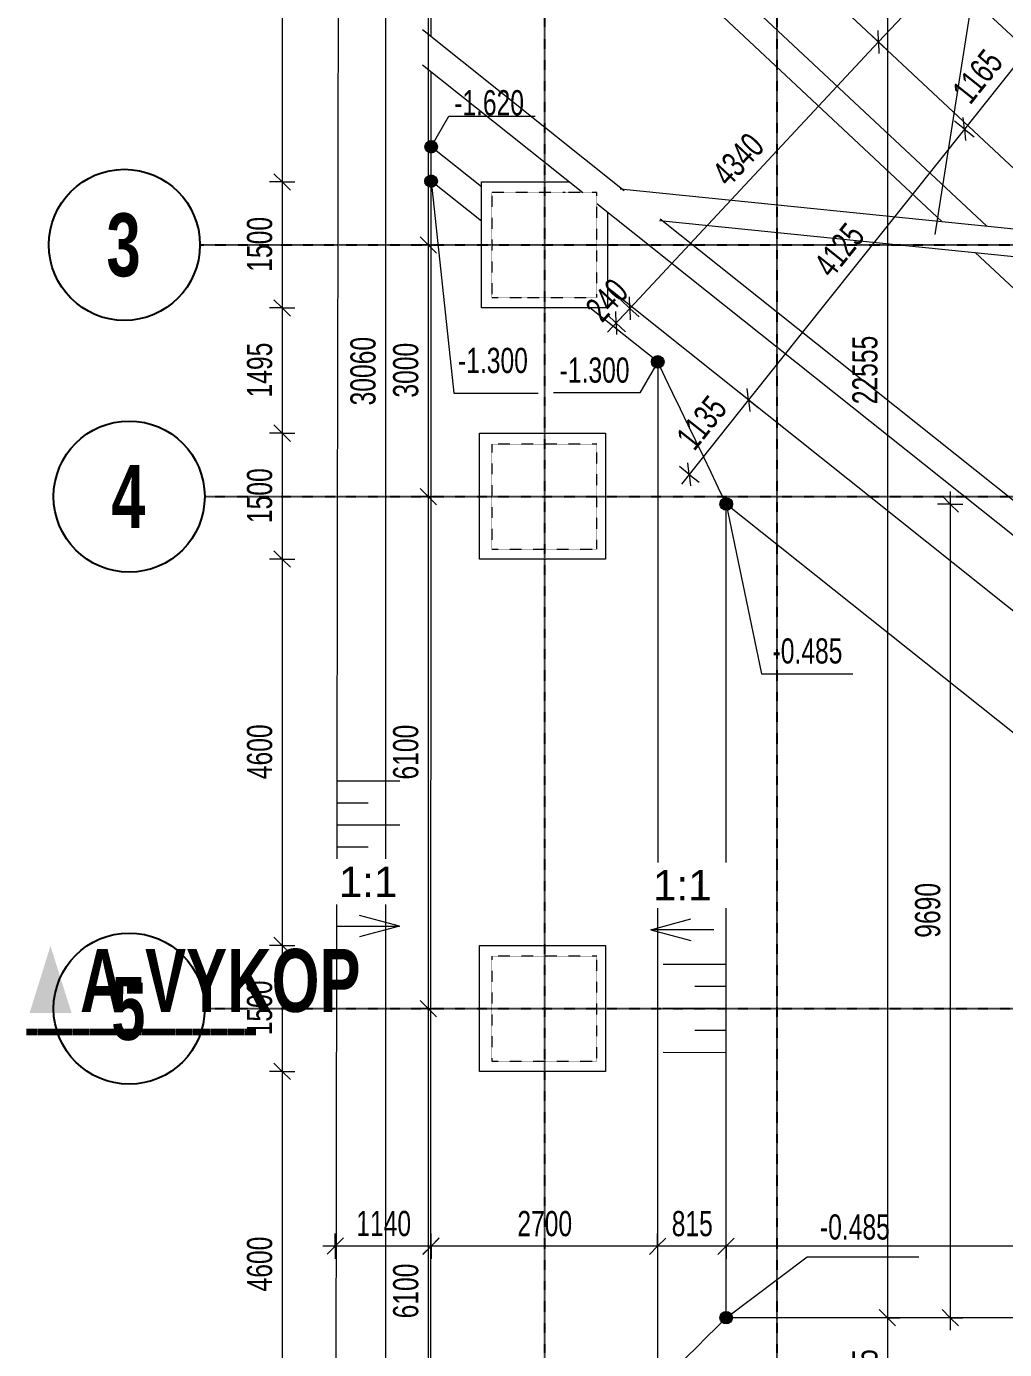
# Model space of a CAD drawing. Header units: millimetres. Extents: x 175047 to 362619, y -19363 to 158900.
# Drawn here: x 175047 to 186701, y 127738 to 143494 of the extents above; entities that cross this region are included whole.
import ezdxf

# ---------------------------------------------------------------- set-up
doc = ezdxf.new("R2010")
doc.units = ezdxf.units.MM
for name, pattern in [('1_Čerchovaná 4_0mm', [8, 4, -2, 0, -2]), ('1_Čerchovaná 6_0mm', [12, 6, -3, 0, -3]), ('3_Čárkovaná 1_0mm', [2, 1, -1])]:
    doc.linetypes.add(name, pattern=pattern)
for name, color, linetype, lineweight in [('A-ANNO-DIMS', 7, 'Continuous', 9), ('A-ANNO-DIMS-150', 7, 'Continuous', 9), ('A-ANNO-NOTE', 7, 'Continuous', 9), ('A-DETL-THIN', 7, 'Continuous', 9), ('C-TOPO', 7, 'Continuous', 9), ('G-ANNO-DIMS', 7, 'Continuous', 9), ('G-ANNO-DIMS-2', 7, 'Continuous', 18), ('G-ANNO-SYMB', 7, 'Continuous', 9), ('G-ANNO-SYMB-1', 7, '1_Čerchovaná 4_0mm', 100), ('G-ANNO-SYMB-2', 7, 'Continuous', 18), ('S-FNDN-1', 7, '3_Čárkovaná 1_0mm', 9)]:
    doc.layers.add(name, color=color, linetype=linetype, lineweight=lineweight)
for name, color, linetype, lineweight, true_color in [('S-GRID-1', 8, '1_Čerchovaná 6_0mm', 25, 0x808080), ('S-GRID-IDEN', 8, 'Continuous', 25, 0x808080), ('S-GRID-IDEN-1', 8, 'Continuous', 9, 0x808080), ('Stávající dešťová kan__Trubky-1', 115, 'Continuous', 9, 0x61a369), ('Stávající splašková kan__Trubky-1', 36, 'Continuous', 9, 0x804000)]:
    doc.layers.add(name, color=color, linetype=linetype, lineweight=lineweight, true_color=true_color)
doc.styles.add('Arial', font='arial.ttf', dxfattribs={"width": 0.7, "height": 300})
doc.styles.add('Arial_3', font='arial.ttf', dxfattribs={"height": 360})
doc.styles.add('Arial_B', font='arialbd.ttf', dxfattribs={"width": 0.7, "height": 750})
doc.dimstyles.new('Vnitřní_-_průhledné', dxfattribs={"dimscale": 304.8, "dimtxt": 306.07782, "dimasz": 0.639764, "dimexe": 0.492126, "dimexo": 0.0625, "dimgap": 0.098425, "dimtad": 1, "dimdec": 0, "dimrnd": 5, "dimzin": 0, "dimdsep": 46, "dimtxsty": 'Arial', "dimblk1": 'OBLIQUE', "dimblk2": 'OBLIQUE', "dimsah": 1, "dimcen": 0.09, "dimdle": 0.492126, "dimazin": 0, "dimtfac": 1, "dimtdec": 4, "dimtix": 1, "dimtmove": 2, "dimatfit": 3, "dimfxl": 0.492126, "dimfxlon": 1, "dimtvp": 1, "dimtolj": 1, "dimtzin": 0, "dimarcsym": 2})
doc.dimstyles.new('Vnitřní_-_průhledné_1', dxfattribs={"dimscale": 304.8, "dimtxt": 306.07782, "dimasz": 0.639764, "dimexe": 0.492126, "dimexo": 0.0625, "dimgap": 0.098425, "dimtad": 1, "dimdec": 0, "dimrnd": 5, "dimzin": 0, "dimdsep": 46, "dimtxsty": 'Arial', "dimblk1": 'OBLIQUE', "dimblk2": 'OBLIQUE', "dimsah": 1, "dimcen": 0.09, "dimdle": 0.492126, "dimazin": 0, "dimtfac": 1, "dimtdec": 4, "dimtix": 1, "dimtmove": 0, "dimatfit": 3, "dimfxl": 0.492126, "dimfxlon": 1, "dimtvp": 1, "dimtolj": 1, "dimtzin": 0, "dimarcsym": 2})

# ---------------------------------------------------------------- blocks, each defined once
blk = doc.blocks.new('Osnova - 6mm-307864-VÝKOP')
at = {"layer": 'S-GRID-IDEN'}
blk.add_circle((0, 0), 6, dxfattribs=at)
blk = doc.blocks.new('DIMBLOCK2-VÝKOP')
at = {"layer": 'A-ANNO-DIMS-150', "lineweight": 18}
for p, q in [((179834, 146990), (179737, 147088)), ((179834, 146990), (179932, 146893)), ((179834, 140893), (179737, 140990)), ((179834, 140893), (179932, 140795))]:
    blk.add_line(p, q, dxfattribs=at)
at = {"layer": 'A-ANNO-DIMS-150'}
for p, q in [((179834, 146990), (179684, 146990)), ((179834, 146990), (179834, 140893)), ((179834, 146990), (179984, 146990)), ((179834, 140893), (179684, 140893)), ((179834, 140893), (179984, 140893))]:
    blk.add_line(p, q, dxfattribs=at)
at = {"layer": 'A-ANNO-DIMS-150', "color": 0, "insert": (179415, 143621), "char_height": 300, "width": 768.49, "attachment_point": 1, "rotation": 90, "line_spacing_factor": 0.941778, "style": 'Arial'}
blk.add_mtext('6100', dxfattribs=at)
blk = doc.blocks.new('_Oblique')
at = {"color": 0, "linetype": 'ByBlock', "lineweight": -2}
blk.add_line((-0.5, -0.5), (0.5, 0.5), dxfattribs=at)
blk = doc.blocks.new('DIMBLOCK3-VÝKOP')
at = {"layer": 'A-ANNO-DIMS-150'}
for p, q in [((179834, 140893), (179684, 140893)), ((179834, 140893), (179834, 137895)), ((179834, 140893), (179984, 140893)), ((179834, 137895), (179684, 137895)), ((179834, 137895), (179984, 137895))]:
    blk.add_line(p, q, dxfattribs=at)
at = {"layer": 'A-ANNO-DIMS-150', "lineweight": 18}
for p, q in [((179834, 140893), (179737, 140990)), ((179834, 140893), (179932, 140795)), ((179834, 137895), (179737, 137993)), ((179834, 137895), (179932, 137798))]:
    blk.add_line(p, q, dxfattribs=at)
at = {"layer": 'A-ANNO-DIMS-150', "color": 0, "insert": (179415, 139074), "char_height": 300, "width": 768.49, "attachment_point": 1, "rotation": 90, "line_spacing_factor": 0.941778, "style": 'Arial'}
blk.add_mtext('3000', dxfattribs=at)
blk = doc.blocks.new('DIMBLOCK4-VÝKOP')
at = {"layer": 'A-ANNO-DIMS-150'}
for p, q in [((179834, 137895), (179684, 137895)), ((179834, 137895), (179834, 131798)), ((179834, 137895), (179984, 137895)), ((179834, 131798), (179684, 131798)), ((179834, 131798), (179984, 131798))]:
    blk.add_line(p, q, dxfattribs=at)
at = {"layer": 'A-ANNO-DIMS-150', "lineweight": 18}
for p, q in [((179834, 137895), (179737, 137993)), ((179834, 137895), (179932, 137798)), ((179834, 131798), (179737, 131895)), ((179834, 131798), (179932, 131700))]:
    blk.add_line(p, q, dxfattribs=at)
at = {"layer": 'A-ANNO-DIMS-150', "color": 0, "insert": (179415, 134526), "char_height": 300, "width": 768.49, "attachment_point": 1, "rotation": 90, "line_spacing_factor": 0.941778, "style": 'Arial'}
blk.add_mtext('6100', dxfattribs=at)
blk = doc.blocks.new('DIMBLOCK5-VÝKOP')
at = {"layer": 'A-ANNO-DIMS-150', "lineweight": 18}
for p, q in [((179834, 131798), (179737, 131895)), ((179834, 131798), (179932, 131700)), ((179834, 125700), (179737, 125798)), ((179834, 125700), (179932, 125603))]:
    blk.add_line(p, q, dxfattribs=at)
at = {"layer": 'A-ANNO-DIMS-150'}
for p, q in [((179834, 131798), (179684, 131798)), ((179834, 131798), (179834, 125550)), ((179834, 131798), (179984, 131798)), ((179834, 125700), (179684, 125700)), ((179834, 125700), (179984, 125700))]:
    blk.add_line(p, q, dxfattribs=at)
at = {"layer": 'A-ANNO-DIMS-150', "color": 0, "insert": (179415, 128109), "char_height": 300, "width": 768.49, "attachment_point": 1, "rotation": 90, "line_spacing_factor": 0.941778, "style": 'Arial'}
blk.add_mtext('6100', dxfattribs=at)
blk = doc.blocks.new('VYKOP_ZNACKA_POZN - VYKOP_ZNACKA_POZN-915148-VÝKOP')
at = {"layer": 'A-ANNO-NOTE'}
for p, q in [((-3.5, 0), (-3.5, -5)), ((-1.75, 0), (-1.75, -2.5)), ((0, 0), (0, -5)), ((1.75, 0), (1.75, -2.5)), ((3.5, 0.02), (3.5, -5))]:
    blk.add_line(p, q, dxfattribs=at)
blk = doc.blocks.new('DIMBLOCK13-VÝKOP')
at = {"layer": 'A-ANNO-DIMS-150'}
for p, q in [((179326, 154412), (179176, 154412)), ((179326, 154562), (179326, 124350)), ((179326, 154412), (179476, 154412)), ((179326, 124350), (179176, 124350)), ((179326, 124350), (179476, 124350))]:
    blk.add_line(p, q, dxfattribs=at)
at = {"layer": 'A-ANNO-DIMS-150', "lineweight": 18}
for p, q in [((179326, 154412), (179228, 154509)), ((179326, 154412), (179423, 154314)), ((179326, 124350), (179228, 124448)), ((179326, 124350), (179423, 124253))]:
    blk.add_line(p, q, dxfattribs=at)
at = {"layer": 'A-ANNO-DIMS-150', "color": 0, "insert": (178906, 138981), "char_height": 300, "width": 960.61, "attachment_point": 1, "rotation": 90, "line_spacing_factor": 0.941778, "style": 'Arial'}
blk.add_mtext('30060', dxfattribs=at)
blk = doc.blocks.new('DIMBLOCK24-VÝKOP')
at = {"layer": 'A-ANNO-DIMS-150'}
for p, q in [((178094, 146240), (177944, 146240)), ((178094, 146240), (178094, 141643)), ((178094, 146240), (178244, 146240)), ((178094, 141643), (177944, 141643)), ((178094, 141643), (178244, 141643))]:
    blk.add_line(p, q, dxfattribs=at)
at = {"layer": 'A-ANNO-DIMS-150', "lineweight": 18}
for p, q in [((178094, 146240), (177996, 146338)), ((178094, 146240), (178191, 146143)), ((178094, 141643), (177996, 141740)), ((178094, 141643), (178191, 141545))]:
    blk.add_line(p, q, dxfattribs=at)
at = {"layer": 'A-ANNO-DIMS-150', "color": 0, "insert": (177674, 143621), "char_height": 300, "width": 768.49, "attachment_point": 1, "rotation": 90, "line_spacing_factor": 0.941778, "style": 'Arial'}
blk.add_mtext('4600', dxfattribs=at)
blk = doc.blocks.new('DIMBLOCK25-VÝKOP')
at = {"layer": 'A-ANNO-DIMS-150', "lineweight": 18}
for p, q in [((178094, 141643), (177996, 141740)), ((178094, 141643), (178191, 141545)), ((178094, 140143), (177996, 140240)), ((178094, 140143), (178191, 140045))]:
    blk.add_line(p, q, dxfattribs=at)
at = {"layer": 'A-ANNO-DIMS-150'}
for p, q in [((178094, 141643), (177944, 141643)), ((178094, 141643), (178094, 140143)), ((178094, 141643), (178244, 141643)), ((178094, 140143), (177944, 140143)), ((178094, 140143), (178244, 140143))]:
    blk.add_line(p, q, dxfattribs=at)
at = {"layer": 'A-ANNO-DIMS-150', "color": 0, "insert": (177674, 140573), "char_height": 300, "width": 768.49, "attachment_point": 1, "rotation": 90, "line_spacing_factor": 0.941778, "style": 'Arial'}
blk.add_mtext('1500', dxfattribs=at)
blk = doc.blocks.new('DIMBLOCK26-VÝKOP')
at = {"layer": 'A-ANNO-DIMS-150', "lineweight": 18}
for p, q in [((178094, 140143), (177996, 140240)), ((178094, 140143), (178191, 140045)), ((178094, 138650), (177996, 138748)), ((178094, 138650), (178191, 138553))]:
    blk.add_line(p, q, dxfattribs=at)
at = {"layer": 'A-ANNO-DIMS-150'}
for p, q in [((178094, 140143), (177944, 140143)), ((178094, 140143), (178094, 138650)), ((178094, 140143), (178244, 140143)), ((178094, 138650), (177944, 138650)), ((178094, 138650), (178244, 138650))]:
    blk.add_line(p, q, dxfattribs=at)
at = {"layer": 'A-ANNO-DIMS-150', "color": 0, "insert": (177674, 139076), "char_height": 300, "width": 768.49, "attachment_point": 1, "rotation": 90, "line_spacing_factor": 0.941778, "style": 'Arial'}
blk.add_mtext('1495', dxfattribs=at)
blk = doc.blocks.new('DIMBLOCK27-VÝKOP')
at = {"layer": 'A-ANNO-DIMS-150'}
for p, q in [((178094, 138650), (177944, 138650)), ((178094, 138650), (178094, 137150)), ((178094, 138650), (178244, 138650)), ((178094, 137150), (177944, 137150)), ((178094, 137150), (178244, 137150))]:
    blk.add_line(p, q, dxfattribs=at)
at = {"layer": 'A-ANNO-DIMS-150', "lineweight": 18}
for p, q in [((178094, 138650), (177996, 138748)), ((178094, 138650), (178191, 138553)), ((178094, 137150), (177996, 137248)), ((178094, 137150), (178191, 137053))]:
    blk.add_line(p, q, dxfattribs=at)
at = {"layer": 'A-ANNO-DIMS-150', "color": 0, "insert": (177674, 137580), "char_height": 300, "width": 768.49, "attachment_point": 1, "rotation": 90, "line_spacing_factor": 0.941778, "style": 'Arial'}
blk.add_mtext('1500', dxfattribs=at)
blk = doc.blocks.new('DIMBLOCK28-VÝKOP')
at = {"layer": 'A-ANNO-DIMS-150', "lineweight": 18}
for p, q in [((178094, 137150), (177996, 137248)), ((178094, 137150), (178191, 137053)), ((178094, 132550), (177996, 132648)), ((178094, 132550), (178191, 132453))]:
    blk.add_line(p, q, dxfattribs=at)
at = {"layer": 'A-ANNO-DIMS-150'}
for p, q in [((178094, 137150), (177944, 137150)), ((178094, 137150), (178094, 132550)), ((178094, 137150), (178244, 137150)), ((178094, 132550), (177944, 132550)), ((178094, 132550), (178244, 132550))]:
    blk.add_line(p, q, dxfattribs=at)
at = {"layer": 'A-ANNO-DIMS-150', "color": 0, "insert": (177674, 134530), "char_height": 300, "width": 768.49, "attachment_point": 1, "rotation": 90, "line_spacing_factor": 0.941778, "style": 'Arial'}
blk.add_mtext('4600', dxfattribs=at)
blk = doc.blocks.new('DIMBLOCK29-VÝKOP')
at = {"layer": 'A-ANNO-DIMS-150'}
for p, q in [((178094, 132550), (177944, 132550)), ((178094, 132550), (178094, 131050)), ((178094, 132550), (178244, 132550)), ((178094, 131050), (177944, 131050)), ((178094, 131050), (178244, 131050))]:
    blk.add_line(p, q, dxfattribs=at)
at = {"layer": 'A-ANNO-DIMS-150', "lineweight": 18}
for p, q in [((178094, 132550), (177996, 132648)), ((178094, 132550), (178191, 132453)), ((178094, 131050), (177996, 131148)), ((178094, 131050), (178191, 130953))]:
    blk.add_line(p, q, dxfattribs=at)
at = {"layer": 'A-ANNO-DIMS-150', "color": 0, "insert": (177674, 131480), "char_height": 300, "width": 768.49, "attachment_point": 1, "rotation": 90, "line_spacing_factor": 0.941778, "style": 'Arial'}
blk.add_mtext('1500', dxfattribs=at)
blk = doc.blocks.new('DIMBLOCK30-VÝKOP')
at = {"layer": 'A-ANNO-DIMS-150', "lineweight": 18}
for p, q in [((178094, 131050), (177996, 131148)), ((178094, 131050), (178191, 130953)), ((178094, 126450), (177996, 126548)), ((178094, 126450), (178191, 126353))]:
    blk.add_line(p, q, dxfattribs=at)
at = {"layer": 'A-ANNO-DIMS-150'}
for p, q in [((178094, 131050), (177944, 131050)), ((178094, 131050), (178094, 126450)), ((178094, 131050), (178244, 131050)), ((178094, 126450), (177944, 126450)), ((178094, 126450), (178244, 126450))]:
    blk.add_line(p, q, dxfattribs=at)
at = {"layer": 'A-ANNO-DIMS-150', "color": 0, "insert": (177674, 128430), "char_height": 300, "width": 768.49, "attachment_point": 1, "rotation": 90, "line_spacing_factor": 0.941778, "style": 'Arial'}
blk.add_mtext('4600', dxfattribs=at)
blk = doc.blocks.new('DIMBLOCK66-VÝKOP')
at = {"layer": 'A-ANNO-DIMS-150'}
for p, q in [((182237, 140136), (182127, 140239)), ((181971, 139852), (182237, 140136)), ((182237, 140136), (182346, 140034)), ((182074, 139962), (181964, 140064)), ((182074, 139962), (182183, 139859))]:
    blk.add_line(p, q, dxfattribs=at)
at = {"layer": 'A-ANNO-DIMS-150', "lineweight": 18}
for p, q in [((182237, 140136), (182232, 140274)), ((182074, 139962), (182069, 140099)), ((182237, 140136), (182241, 139999)), ((182074, 139962), (182078, 139824))]:
    blk.add_line(p, q, dxfattribs=at)
at = {"layer": 'A-ANNO-DIMS-150', "color": 0, "insert": (181685, 140160), "char_height": 300, "width": 576.37, "attachment_point": 1, "rotation": 46.9598, "line_spacing_factor": 0.941778, "style": 'Arial'}
blk.add_mtext('240', dxfattribs=at)
blk = doc.blocks.new('DIMBLOCK67-VÝKOP')
at = {"layer": 'A-ANNO-DIMS-150'}
for p, q in [((185199, 143309), (185090, 143411)), ((182237, 140136), (185199, 143309)), ((185199, 143309), (185309, 143206)), ((182237, 140136), (182127, 140239)), ((182237, 140136), (182346, 140034))]:
    blk.add_line(p, q, dxfattribs=at)
at = {"layer": 'A-ANNO-DIMS-150', "lineweight": 18}
for p, q in [((185199, 143309), (185194, 143447)), ((185199, 143309), (185204, 143171)), ((182237, 140136), (182232, 140274)), ((182237, 140136), (182241, 139999))]:
    blk.add_line(p, q, dxfattribs=at)
at = {"layer": 'A-ANNO-DIMS-150', "color": 0, "insert": (183193, 141775), "char_height": 300, "width": 768.49, "attachment_point": 1, "rotation": 46.9598, "line_spacing_factor": 0.941778, "style": 'Arial'}
blk.add_mtext('4340', dxfattribs=at)
blk = doc.blocks.new('DIMBLOCK68-VÝKOP')
at = {"layer": 'A-ANNO-DIMS-150'}
for p, q in [((185199, 143309), (186078, 144250)), ((185976, 144140), (185866, 144243)), ((185976, 144140), (186085, 144038)), ((185199, 143309), (185090, 143411)), ((185199, 143309), (185309, 143206))]:
    blk.add_line(p, q, dxfattribs=at)
at = {"layer": 'A-ANNO-DIMS-150', "lineweight": 18}
for p, q in [((185976, 144140), (185971, 144278)), ((185976, 144140), (185981, 144003)), ((185199, 143309), (185194, 143447)), ((185199, 143309), (185204, 143171))]:
    blk.add_line(p, q, dxfattribs=at)
at = {"layer": 'A-ANNO-DIMS-150', "color": 0, "insert": (185062, 143777), "char_height": 300, "width": 768.49, "attachment_point": 1, "rotation": 46.9598, "line_spacing_factor": 0.941778, "style": 'Arial'}
blk.add_mtext('1140', dxfattribs=at)
blk = doc.blocks.new('DIMBLOCK69-VÝKOP')
at = {"layer": 'A-ANNO-DIMS-150'}
for p, q in [((187041, 143300), (186222, 142272)), ((186948, 143183), (186830, 143276)), ((186948, 143183), (187065, 143089)), ((186222, 142272), (186105, 142366)), ((186222, 142272), (186339, 142179))]:
    blk.add_line(p, q, dxfattribs=at)
at = {"layer": 'A-ANNO-DIMS-150', "lineweight": 18}
for p, q in [((186948, 143183), (186932, 143320)), ((186948, 143183), (186963, 143046)), ((186222, 142272), (186206, 142409)), ((186222, 142272), (186237, 142135))]:
    blk.add_line(p, q, dxfattribs=at)
at = {"layer": 'A-ANNO-DIMS-150', "color": 0, "insert": (186057, 142738), "char_height": 300, "width": 768.49, "attachment_point": 1, "rotation": 51.4401, "line_spacing_factor": 0.941778, "style": 'Arial'}
blk.add_mtext('1165', dxfattribs=at)
blk = doc.blocks.new('DIMBLOCK70-VÝKOP')
at = {"layer": 'A-ANNO-DIMS-150'}
for p, q in [((186222, 142272), (186105, 142366)), ((186222, 142272), (183650, 139046)), ((186222, 142272), (186339, 142179)), ((183650, 139046), (183533, 139140)), ((183650, 139046), (183768, 138953))]:
    blk.add_line(p, q, dxfattribs=at)
at = {"layer": 'A-ANNO-DIMS-150', "lineweight": 18}
for p, q in [((186222, 142272), (186206, 142409)), ((186222, 142272), (186237, 142135)), ((183650, 139046), (183635, 139183)), ((183650, 139046), (183666, 138909))]:
    blk.add_line(p, q, dxfattribs=at)
at = {"layer": 'A-ANNO-DIMS-150', "color": 0, "insert": (184409, 140670), "char_height": 300, "width": 768.49, "attachment_point": 1, "rotation": 51.4401, "line_spacing_factor": 0.941778, "style": 'Arial'}
blk.add_mtext('4125', dxfattribs=at)
blk = doc.blocks.new('DIMBLOCK71-VÝKOP')
at = {"layer": 'A-ANNO-DIMS-150'}
for p, q in [((183650, 139046), (183533, 139140)), ((183650, 139046), (182850, 138042)), ((183650, 139046), (183768, 138953)), ((182943, 138159), (182826, 138253)), ((182943, 138159), (183061, 138066))]:
    blk.add_line(p, q, dxfattribs=at)
at = {"layer": 'A-ANNO-DIMS-150', "lineweight": 18}
for p, q in [((183650, 139046), (183635, 139183)), ((183650, 139046), (183666, 138909)), ((182943, 138159), (182928, 138296)), ((182943, 138159), (182959, 138022))]:
    blk.add_line(p, q, dxfattribs=at)
at = {"layer": 'A-ANNO-DIMS-150', "color": 0, "insert": (182769, 138614), "char_height": 300, "width": 768.49, "attachment_point": 1, "rotation": 51.4401, "line_spacing_factor": 0.941778, "style": 'Arial'}
blk.add_mtext('1135', dxfattribs=at)
blk = doc.blocks.new('DIMBLOCK93-VÝKOP')
at = {"layer": 'A-ANNO-DIMS-150'}
for p, q in [((185305, 150673), (185155, 150673)), ((185305, 150673), (185305, 128117)), ((185305, 150673), (185455, 150673)), ((185305, 128117), (185155, 128117)), ((185305, 128117), (185455, 128117))]:
    blk.add_line(p, q, dxfattribs=at)
at = {"layer": 'A-ANNO-DIMS-150', "lineweight": 18}
for p, q in [((185305, 150673), (185208, 150771)), ((185305, 150673), (185403, 150576)), ((185305, 128117), (185208, 128215)), ((185305, 128117), (185403, 128020))]:
    blk.add_line(p, q, dxfattribs=at)
at = {"layer": 'A-ANNO-DIMS-150', "color": 0, "insert": (184886, 138995), "char_height": 300, "width": 960.61, "attachment_point": 1, "rotation": 90, "line_spacing_factor": 0.941778, "style": 'Arial'}
blk.add_mtext('22555', dxfattribs=at)
blk = doc.blocks.new('DIMBLOCK94-VÝKOP')
at = {"layer": 'A-ANNO-DIMS-150'}
for p, q in [((185305, 128117), (185155, 128117)), ((185305, 128117), (185305, 126700)), ((185305, 128117), (185455, 128117)), ((185305, 126700), (185155, 126700)), ((185305, 126700), (185455, 126700))]:
    blk.add_line(p, q, dxfattribs=at)
at = {"layer": 'A-ANNO-DIMS-150', "lineweight": 18}
for p, q in [((185305, 128117), (185208, 128215)), ((185305, 128117), (185403, 128020)), ((185305, 126700), (185208, 126798)), ((185305, 126700), (185403, 126603))]:
    blk.add_line(p, q, dxfattribs=at)
at = {"layer": 'A-ANNO-DIMS-150', "color": 0, "insert": (184886, 127089), "char_height": 300, "width": 768.49, "attachment_point": 1, "rotation": 90, "line_spacing_factor": 0.941778, "style": 'Arial'}
blk.add_mtext('1415', dxfattribs=at)
blk = doc.blocks.new('DIMBLOCK96-VÝKOP')
at = {"layer": 'A-ANNO-DIMS-150'}
for p, q in [((183384, 128968), (183384, 129118)), ((195541, 128967), (195541, 129117)), ((195691, 128967), (183384, 128968)), ((183384, 128968), (183384, 128818)), ((195541, 128967), (195541, 128817))]:
    blk.add_line(p, q, dxfattribs=at)
at = {"layer": 'A-ANNO-DIMS-150', "lineweight": 18}
for p, q in [((183384, 128968), (183481, 129066)), ((195541, 128967), (195638, 129064)), ((183384, 128968), (183286, 128871)), ((195541, 128967), (195443, 128869))]:
    blk.add_line(p, q, dxfattribs=at)
at = {"layer": 'A-ANNO-DIMS-150', "color": 0, "insert": (189062, 129387), "char_height": 300, "width": 960.61, "attachment_point": 1, "rotation": 359.9917, "line_spacing_factor": 0.941778, "style": 'Arial'}
blk.add_mtext('12155', dxfattribs=at)
blk = doc.blocks.new('DIMBLOCK97-VÝKOP')
at = {"layer": 'A-ANNO-DIMS-150'}
for p, q in [((182567, 128969), (182567, 129119)), ((183384, 128968), (183384, 129118)), ((183384, 128968), (182567, 128969)), ((182567, 128969), (182567, 128819)), ((183384, 128968), (183384, 128818))]:
    blk.add_line(p, q, dxfattribs=at)
at = {"layer": 'A-ANNO-DIMS-150', "lineweight": 18}
for p, q in [((182567, 128969), (182664, 129066)), ((183384, 128968), (183481, 129066)), ((182567, 128969), (182469, 128871)), ((183384, 128968), (183286, 128871))]:
    blk.add_line(p, q, dxfattribs=at)
at = {"layer": 'A-ANNO-DIMS-150', "color": 0, "insert": (182735, 129388), "char_height": 300, "width": 576.37, "attachment_point": 1, "rotation": 359.9917, "line_spacing_factor": 0.941778, "style": 'Arial'}
blk.add_mtext('815', dxfattribs=at)
blk = doc.blocks.new('DIMBLOCK98-VÝKOP')
at = {"layer": 'A-ANNO-DIMS-150'}
for p, q in [((179867, 128969), (179867, 129119)), ((182567, 128969), (182567, 129119)), ((182567, 128969), (179717, 128969)), ((179867, 128969), (179867, 128819)), ((182567, 128969), (182567, 128819))]:
    blk.add_line(p, q, dxfattribs=at)
at = {"layer": 'A-ANNO-DIMS-150', "lineweight": 18}
for p, q in [((179867, 128969), (179964, 129066)), ((182567, 128969), (182664, 129066)), ((179867, 128969), (179769, 128871)), ((182567, 128969), (182469, 128871))]:
    blk.add_line(p, q, dxfattribs=at)
at = {"layer": 'A-ANNO-DIMS-150', "color": 0, "insert": (180896, 129388), "char_height": 300, "width": 768.49, "attachment_point": 1, "rotation": 359.9917, "line_spacing_factor": 0.941778, "style": 'Arial'}
blk.add_mtext('2700', dxfattribs=at)
blk = doc.blocks.new('DIMBLOCK99-VÝKOP')
at = {"layer": 'A-ANNO-DIMS-150'}
for p, q in [((178727, 128969), (178727, 129119)), ((179867, 128969), (179867, 129119)), ((180017, 128969), (178577, 128969)), ((178727, 128969), (178727, 128819)), ((179867, 128969), (179867, 128819))]:
    blk.add_line(p, q, dxfattribs=at)
at = {"layer": 'A-ANNO-DIMS-150', "lineweight": 18}
for p, q in [((178727, 128969), (178824, 129067)), ((179867, 128969), (179964, 129067)), ((178727, 128969), (178629, 128872)), ((179867, 128969), (179769, 128872))]:
    blk.add_line(p, q, dxfattribs=at)
at = {"layer": 'A-ANNO-DIMS-150', "color": 0, "insert": (178977, 129389), "char_height": 300, "width": 768.49, "attachment_point": 1, "rotation": 359.9912, "line_spacing_factor": 0.941778, "style": 'Arial'}
blk.add_mtext('1140', dxfattribs=at)
blk = doc.blocks.new('DIMBLOCK112-VÝKOP')
at = {"layer": 'A-ANNO-DIMS-150', "lineweight": 18}
for p, q in [((186053, 137807), (185956, 137905)), ((186053, 137807), (186151, 137710)), ((186053, 128117), (185956, 128215)), ((186053, 128117), (186151, 128020))]:
    blk.add_line(p, q, dxfattribs=at)
at = {"layer": 'A-ANNO-DIMS-150'}
for p, q in [((186053, 137957), (186053, 127967)), ((186053, 137807), (185903, 137807)), ((186053, 137807), (186203, 137807)), ((186053, 128117), (185903, 128117)), ((186053, 128117), (186203, 128117))]:
    blk.add_line(p, q, dxfattribs=at)
at = {"layer": 'A-ANNO-DIMS-150', "color": 0, "insert": (185634, 132642), "char_height": 300, "width": 768.49, "attachment_point": 1, "rotation": 90, "line_spacing_factor": 0.941778, "style": 'Arial'}
blk.add_mtext('9690', dxfattribs=at)
blk = doc.blocks.new('Řez - Velká značka-308779-VÝKOP')
at = {"layer": 'G-ANNO-SYMB'}
blk.add_hatch(color=256, dxfattribs=at).paths.add_polyline_path([(3.58, 1.5), (0.25, 1.5), (1.91, 6.82)])

msp = doc.modelspace()

# ---------------------------------------------------------------- hatches: boundary and pattern name
at = {"layer": 'G-ANNO-DIMS-2'}
h = msp.add_hatch(color=256, dxfattribs=at)
edge = h.paths.add_edge_path()
edge.add_arc((179868.6, 142060.9), 75, 0, 360)
h = msp.add_hatch(color=256, dxfattribs=at)
edge = h.paths.add_edge_path()
edge.add_arc((179868.5, 141651.7), 75, 0, 360)
h = msp.add_hatch(color=256, dxfattribs=at)
edge = h.paths.add_edge_path()
edge.add_arc((182568.2, 139499.7), 75, 0, 360)
h = msp.add_hatch(color=256, dxfattribs=at)
edge = h.paths.add_edge_path()
edge.add_arc((183384.8, 137807.1), 75, 0, 360)
h = msp.add_hatch(color=256, dxfattribs=at)
edge = h.paths.add_edge_path()
edge.add_arc((183383.4, 128117.4), 75, 0, 360)

# ---------------------------------------------------------------- linework, layer by layer
at = {"layer": 'A-DETL-THIN'}
msp.add_line((186582.6, 145519.4), (185869.1, 141014.8), dxfattribs=at)
at = {"layer": 'C-TOPO'}
for p, q in [((183386.1, 146558.8), (187316, 142889)), ((181968.2, 146325.9), (186818.8, 141796.2)), ((180468.2, 141582.9), (179868.6, 142060.9)), ((179865.9, 124350.4), (179868.5, 141651.7)), ((180468.2, 141173.7), (179868.5, 141651.7)), ((180468.2, 140142.9), (180468.2, 141642.9)), ((180468.2, 141642.9), (181518.5, 141642.9)), ((181968.2, 141284.9), (181968.2, 140142.9)), ((199451.6, 126450.4), (181968.2, 140387.2)), ((181761.3, 140142.9), (180468.2, 140142.9)), ((182568.2, 139499.7), (181761.3, 140142.9)), ((181968.2, 140142.9), (181761.3, 140142.9)), ((182568.2, 139499.7), (182566.3, 127300.4)), ((180444.7, 137150.4), (180444.7, 138650.4)), ((180444.7, 138650.4), (181944.7, 138650.4)), ((181944.7, 138650.4), (181944.7, 137150.4)), ((195540.4, 128117.4), (183384.8, 137807.1)), ((181944.7, 137150.4), (180444.7, 137150.4)), ((180444.7, 131050.4), (180444.7, 132550.4)), ((180444.7, 132550.4), (181944.7, 132550.4)), ((181944.7, 132550.4), (181944.7, 131050.4)), ((181944.7, 131050.4), (180444.7, 131050.4)), ((195540.4, 128117.4), (183383.4, 128117.4))]:
    msp.add_line(p, q, dxfattribs=at)
at = {"layer": 'C-TOPO', "flags": 128}
for points in [[(178781.2, 155501.1), (178775, 151913.3), (178768.9, 148325.4), (178762.8, 144737.6), (178756.7, 141149.7), (178750.5, 137561.9), (178744.4, 133974.1), (178738.3, 130386.2), (178732.2, 126798.4), (178726, 123210.5)], [(179868.8, 143370.3), (179868.9, 144009.4), (179869, 144795.3), (179869.1, 145581.2), (179869.3, 146367.1), (179869.3, 146883.5)], [(179868.5, 141651.7), (179868.7, 142437.6), (179868.7, 142956.4)], [(183384.8, 137807.1), (183294.1, 137995.2), (183203.3, 138183.3), (183112.6, 138371.3), (183021.9, 138559.4), (182931.1, 138747.4), (182840.4, 138935.5), (182749.7, 139123.5), (182658.9, 139311.6), (182568.2, 139499.7)], [(183383.4, 128117.4), (183383.7, 130055.3), (183384, 131993.3), (183384.3, 133931.2), (183384.5, 135869.2), (183384.8, 137807.1)], [(182566.3, 127300.4), (182683.1, 127417.1), (182799.8, 127533.8), (182916.5, 127650.5), (183033.2, 127767.2), (183150, 127884), (183266.7, 128000.7), (183383.4, 128117.4)]]:
    msp.add_lwpolyline(points, dxfattribs=at)
at = {"layer": 'G-ANNO-DIMS'}
for p, q in [((179868.6, 142060.9), (180078.5, 142424.4)), ((180078.5, 142424.4), (181108.5, 142424.4)), ((179868.5, 141651.7), (180139.5, 139125)), ((182568.2, 139499.7), (182354.8, 139130.1)), ((180139.5, 139125), (181143.1, 139125)), ((182354.8, 139130.1), (181327.7, 139130.1)), ((183384.8, 137807.1), (183803.7, 135783.8)), ((183803.7, 135783.8), (184893.2, 135783.8)), ((179492.4, 132779), (179016.1, 132906.6)), ((182486.2, 132737.9), (182962.4, 132865.5)), ((178742.4, 132779.1), (179492.4, 132779)), ((179492.4, 132779), (179016.1, 132651.4)), ((182486.2, 132737.9), (182962.4, 132610.3)), ((183236.2, 132737.8), (182486.2, 132737.9)), ((183383.4, 128117.4), (184348.4, 128843.2)), ((184348.4, 128843.2), (185680.1, 128843.2))]:
    msp.add_line(p, q, dxfattribs=at)
at = {"layer": 'G-ANNO-DIMS-2'}
for centre in [(179868.6, 142060.9), (179868.5, 141651.7), (182568.2, 139499.7), (183384.8, 137807.1), (183383.4, 128117.4)]:
    msp.add_circle(centre, 75, dxfattribs=at)
at = {"layer": 'G-ANNO-SYMB-1'}
msp.add_line((175046.7, 131521.9), (177780.4, 131521.9), dxfattribs=at)
at = {"layer": 'S-FNDN-1'}
for p, q in [((180593.2, 141517.9), (180593.2, 140267.9)), ((180965.7, 141517.9), (180593.2, 141517.9)), ((181465.7, 141517.9), (180965.7, 141517.9)), ((181843.2, 141517.9), (181465.7, 141517.9)), ((181843.2, 140267.9), (181843.2, 141517.9)), ((180593.2, 140267.9), (180965.7, 140267.9)), ((180965.7, 140267.9), (181465.7, 140267.9)), ((181465.7, 140267.9), (181843.2, 140267.9)), ((180593.2, 138520.4), (180593.2, 137270.4)), ((181843.2, 138520.4), (180593.2, 138520.4)), ((181843.2, 137270.4), (181843.2, 138520.4)), ((180593.2, 137270.4), (181843.2, 137270.4)), ((180593.2, 132422.9), (180593.2, 131172.9)), ((181843.2, 132422.9), (180593.2, 132422.9)), ((181843.2, 131172.9), (181843.2, 132422.9)), ((180593.2, 131172.9), (181843.2, 131172.9))]:
    msp.add_line(p, q, dxfattribs=at)
at = {"layer": 'S-GRID-1'}
for p, q in [((181218.2, 156616.1), (181218.2, 122358.6)), ((183988.2, 156616.1), (183988.2, 122358.6)), ((177113.8, 140892.9), (203907.7, 140892.9)), ((177170.3, 137895.4), (203907.7, 137895.4)), ((177170.3, 131797.9), (203907.7, 131797.9))]:
    msp.add_line(p, q, dxfattribs=at)
at = {"layer": 'Stávající dešťová kan__Trubky-1'}
for p, q in [((182170.4, 141537.8), (179766.6, 143451.7)), ((179766.5, 143037.8), (181675.5, 141517.9)), ((201210.4, 139621.9), (182122, 141557.5)), ((181843.2, 141384.4), (201208.3, 125966.3)), ((182590.5, 141184.5), (201210.4, 139296.4)), ((201208.4, 126380.2), (182596.3, 141198.7))]:
    msp.add_line(p, q, dxfattribs=at)
at = {"layer": 'Stávající splašková kan__Trubky-1'}
for p, q in [((179867.1, 146866.7), (185959.2, 141168.4)), ((186490.9, 141114.5), (180877.1, 146365.4)), ((186349.5, 140803.3), (201108.5, 126998.3))]:
    msp.add_line(p, q, dxfattribs=at)

# ---------------------------------------------------------------- block references
at = {"layer": 'A-ANNO-NOTE', "xscale": 150, "yscale": 150, "zscale": 150}
for p, rotation in [((178744.4, 133985.9), 89.91424284925009), ((183383.9, 131797.9), 269.9254877407288)]:
    msp.add_blockref('VYKOP_ZNACKA_POZN - VYKOP_ZNACKA_POZN-915148-VÝKOP', p, dxfattribs=dict(at, rotation=rotation))
at = {"layer": 'G-ANNO-SYMB', "xscale": 149.9999999999999, "yscale": 149.9999999999999, "zscale": 149.9999999999999}
msp.add_blockref('Řez - Velká značka-308779-VÝKOP', (175046.7, 131521.9), dxfattribs=at)
at = {"layer": 'S-GRID-IDEN', "xscale": 149.9999999999999, "yscale": 149.9999999999999, "zscale": 149.9999999999999, "rotation": 269.9999999999995}
for p in [(176213.8, 140892.9), (176270.3, 137895.4), (176270.3, 131797.9)]:
    msp.add_blockref('Osnova - 6mm-307864-VÝKOP', p, dxfattribs=at)

# ---------------------------------------------------------------- texts
at = {"layer": 'G-ANNO-DIMS', "char_height": 300, "width": 987.978, "attachment_point": 1, "line_spacing_factor": 0.941778, "style": 'Arial'}
for s, insert in [('-1.620', (180143.1, 142735.5)), ('-1.300', (180189.3, 139667)), ('-1.300', (181400.5, 139551.7)), ('-0.485', (183936.8, 136207.6)), ('-0.485', (184501.7, 129347.7))]:
    msp.add_mtext(s, dxfattribs=dict(at, insert=insert))
at = {"layer": 'G-ANNO-SYMB-2', "insert": (175686, 132508.6), "char_height": 750, "width": 4057.34, "attachment_point": 1, "style": 'Arial_B'}
msp.add_mtext('A-VYKOP', dxfattribs=at)
at = {"layer": 'S-GRID-IDEN-1', "char_height": 750, "width": 505.063, "attachment_point": 1, "style": 'Arial_B'}
for s, insert in [('\\fArial|b1|i0|c238|p34|;\\W.7;3', (176000.4, 141269.6)), ('\\fArial|b1|i0|c238|p34|;\\W.7;4', (176057, 138272.1)), ('\\fArial|b1|i0|c238|p34|;\\W.7;5', (176057, 132174.6))]:
    msp.add_mtext(s, dxfattribs=dict(at, insert=insert))

# ---------------------------------------------------------------- dimensions: what is measured, and where the dimension line sits
at = {"layer": 'A-ANNO-DIMS'}
for base, p1, p2, angle, override, picture, middle in [((179325.8, 124350.4), (179475.8, 154411.8), (179475.8, 124350.4), 90, {"dimpost": '<>', "dimfxl": 30061.375777}, 'DIMBLOCK13-VÝKOP', (179142.6, 139381.1)), ((185305.2, 128117.4), (185455.2, 150673.4), (185455.2, 128117.4), 90, {"dimpost": '<>', "dimfxl": 22556}, 'DIMBLOCK93-VÝKOP', (185122, 139395.4)), ((179834.0011759, 140892.8916405), (179984.0011759, 146990.3916405), (179984.0011759, 140892.8916405), 90, {"dimpost": '<>', "dimfxl": 6097.5}, 'DIMBLOCK2-VÝKOP', (179650.8292787, 143941.6416405)), ((178093.7598373, 141642.8916405), (178243.7598373, 146240.3916405), (178243.7598373, 141642.8916405), 90, {"dimpost": '<>', "dimfxl": 4597.5}, 'DIMBLOCK24-VÝKOP', (177910.58794, 143941.6416405)), ((185975.9, 144140.4), (185089.5, 143411.1), (185866.2, 144242.8), 46.95985, {"dimpost": '<>', "dimfxl": 1137.999618}, 'DIMBLOCK68-VÝKOP', (185453.6, 143849.6)), ((185199.2, 143308.7), (182127.1, 140238.8), (185089.5, 143411.1), 46.95985, {"dimpost": '<>', "dimfxl": 4340.44034}, 'DIMBLOCK67-VÝKOP', (183584, 141847.6)), ((186221.9, 142272.1), (187065, 143089.1), (186339.2, 142178.6), 51.44014, {"dimpost": '<>', "dimfxl": 1164.396385}, 'DIMBLOCK69-VÝKOP', (186441.5, 142841.5)), ((183650.4, 139046.2), (186339.2, 142178.6), (183767.7, 138952.7), 51.44014, {"dimpost": '<>', "dimfxl": 4125.359976}, 'DIMBLOCK70-VÝKOP', (184792.9, 140773.3)), ((178093.8, 140142.9), (178243.8, 141642.9), (178243.8, 140142.9), 90, {"dimpost": '<>', "dimfxl": 1500}, 'DIMBLOCK25-VÝKOP', (177910.6, 140892.9)), ((179834.0011759, 137895.3916405), (179984.0011759, 140892.8916405), (179984.0011759, 137895.3916405), 90, {"dimpost": '<>', "dimfxl": 2997.5}, 'DIMBLOCK3-VÝKOP', (179650.7269594, 139394.1416405)), ((182236.8, 140136.4), (182183.2, 139859.2), (182127.1, 140238.8), 46.95985, {"dimpost": '<>', "dimfxl": 383.659226}, 'DIMBLOCK66-VÝKOP', (182021.3, 140174)), ((178093.7598373, 138650.3916405), (178243.7598373, 140142.8916405), (178243.7598373, 138650.3916405), 90, {"dimpost": '<>', "dimfxl": 1492.5}, 'DIMBLOCK26-VÝKOP', (177910.58794, 139396.6416405)), ((182943.3, 138159.1), (183767.7, 138952.7), (183060.6, 138065.6), 51.44014, {"dimpost": '<>', "dimfxl": 1134.449342}, 'DIMBLOCK71-VÝKOP', (183153.5, 138716.9)), ((178093.8, 137150.4), (178243.8, 138650.4), (178243.8, 137150.4), 90, {"dimpost": '<>', "dimfxl": 1500}, 'DIMBLOCK27-VÝKOP', (177910.6, 137900.4)), ((179834.0011759, 131797.8916405), (179984.0011759, 137895.3916405), (179984.0011759, 131797.8916405), 90, {"dimpost": '<>', "dimfxl": 6097.5}, 'DIMBLOCK4-VÝKOP', (179650.8292787, 134846.6416405)), ((186053, 128117.4), (185903, 137807.1), (186203, 128117.4), 90, {"dimpost": '<>', "dimfxl": 9694.394573}, 'DIMBLOCK112-VÝKOP', (185869.9, 132962.3)), ((178093.8, 132550.4), (178243.8, 137150.4), (178243.8, 132550.4), 90, {"dimpost": '<>', "dimfxl": 4600}, 'DIMBLOCK28-VÝKOP', (177910.6, 134850.4)), ((178093.8, 131050.4), (178243.8, 132550.4), (178243.8, 131050.4), 90, {"dimpost": '<>', "dimfxl": 1500}, 'DIMBLOCK29-VÝKOP', (177910.6, 131800.4)), ((178093.8, 126450.4), (178243.8, 131050.4), (178243.8, 126450.4), 90, {"dimpost": '<>', "dimfxl": 4600}, 'DIMBLOCK30-VÝKOP', (177910.6, 128750.4)), ((178726.9, 128969.2), (179866.6, 128819.1), (178726.9, 128819.2), 359.9912, {"dimpost": '<>', "dimfxl": 1139.680738}, 'DIMBLOCK99-VÝKOP', (179296.8, 129152.3)), ((179866.6, 128969), (182566.6, 128818.6), (179866.6, 128819), 359.99165, {"dimpost": '<>', "dimfxl": 2699.999968}, 'DIMBLOCK98-VÝKOP', (181216.6, 129151.9)), ((182566.6, 128968.6), (183383.5, 128818.5), (182566.6, 128818.6), 359.99165, {"dimpost": '<>', "dimfxl": 816.942817}, 'DIMBLOCK97-VÝKOP', (182975.1, 129151.7)), ((183383.5, 128968.5), (195540.5, 128816.7), (183383.5, 128818.5), 359.99165, {"dimpost": '<>', "dimfxl": 12157.011972}, 'DIMBLOCK96-VÝKOP', (189462.1, 129150.7)), ((185305.2, 126700.4), (185455.2, 128117.4), (185155.2, 126700.4), 90, {"dimpost": '<>', "dimfxl": 1448.409127}, 'DIMBLOCK94-VÝKOP', (185122, 127408.9))]:
    dim = msp.add_linear_dim(base=base, p1=p1, p2=p2, angle=angle, dimstyle='Vnitřní_-_průhledné_1', override=override, dxfattribs=at)
    dim.commit()
    dim.dimension.update_dxf_attribs({"geometry": picture, "text_midpoint": middle})
dim = msp.add_linear_dim(base=(179834.0011759, 125700.3916405), p1=(179984.0011759, 131797.8916405), p2=(179984.0011759, 125700.3916405), angle=90, dimstyle='Vnitřní_-_průhledné', override={"dimpost": '<>', "dimfxl": 6097.5}, dxfattribs=at)
dim.commit()
dim.dimension.update_dxf_attribs({"geometry": 'DIMBLOCK5-VÝKOP', "text_midpoint": (179614.5322746, 128493.392473), "dimtype": 160, "text_rotation": 90})

# ---------------------------------------------------------------- next in the draw order: texts
at = {"layer": 'G-ANNO-DIMS', "char_height": 360, "width": 837.416, "attachment_point": 1, "line_spacing_factor": 0.941778, "style": 'Arial_3', "bg_fill": 3, "box_fill_scale": 1.25, "bg_fill_color": 9, "bg_fill_true_color": 13158600, "bg_fill_transparency": 0}
for insert, rotation in [((178768.5, 133488.4), 359.99181), ((182512.3, 133447.2), 359.99157)]:
    msp.add_mtext('1:1', dxfattribs=dict(at, insert=insert, rotation=rotation))

doc.saveas('drawing.dxf')
